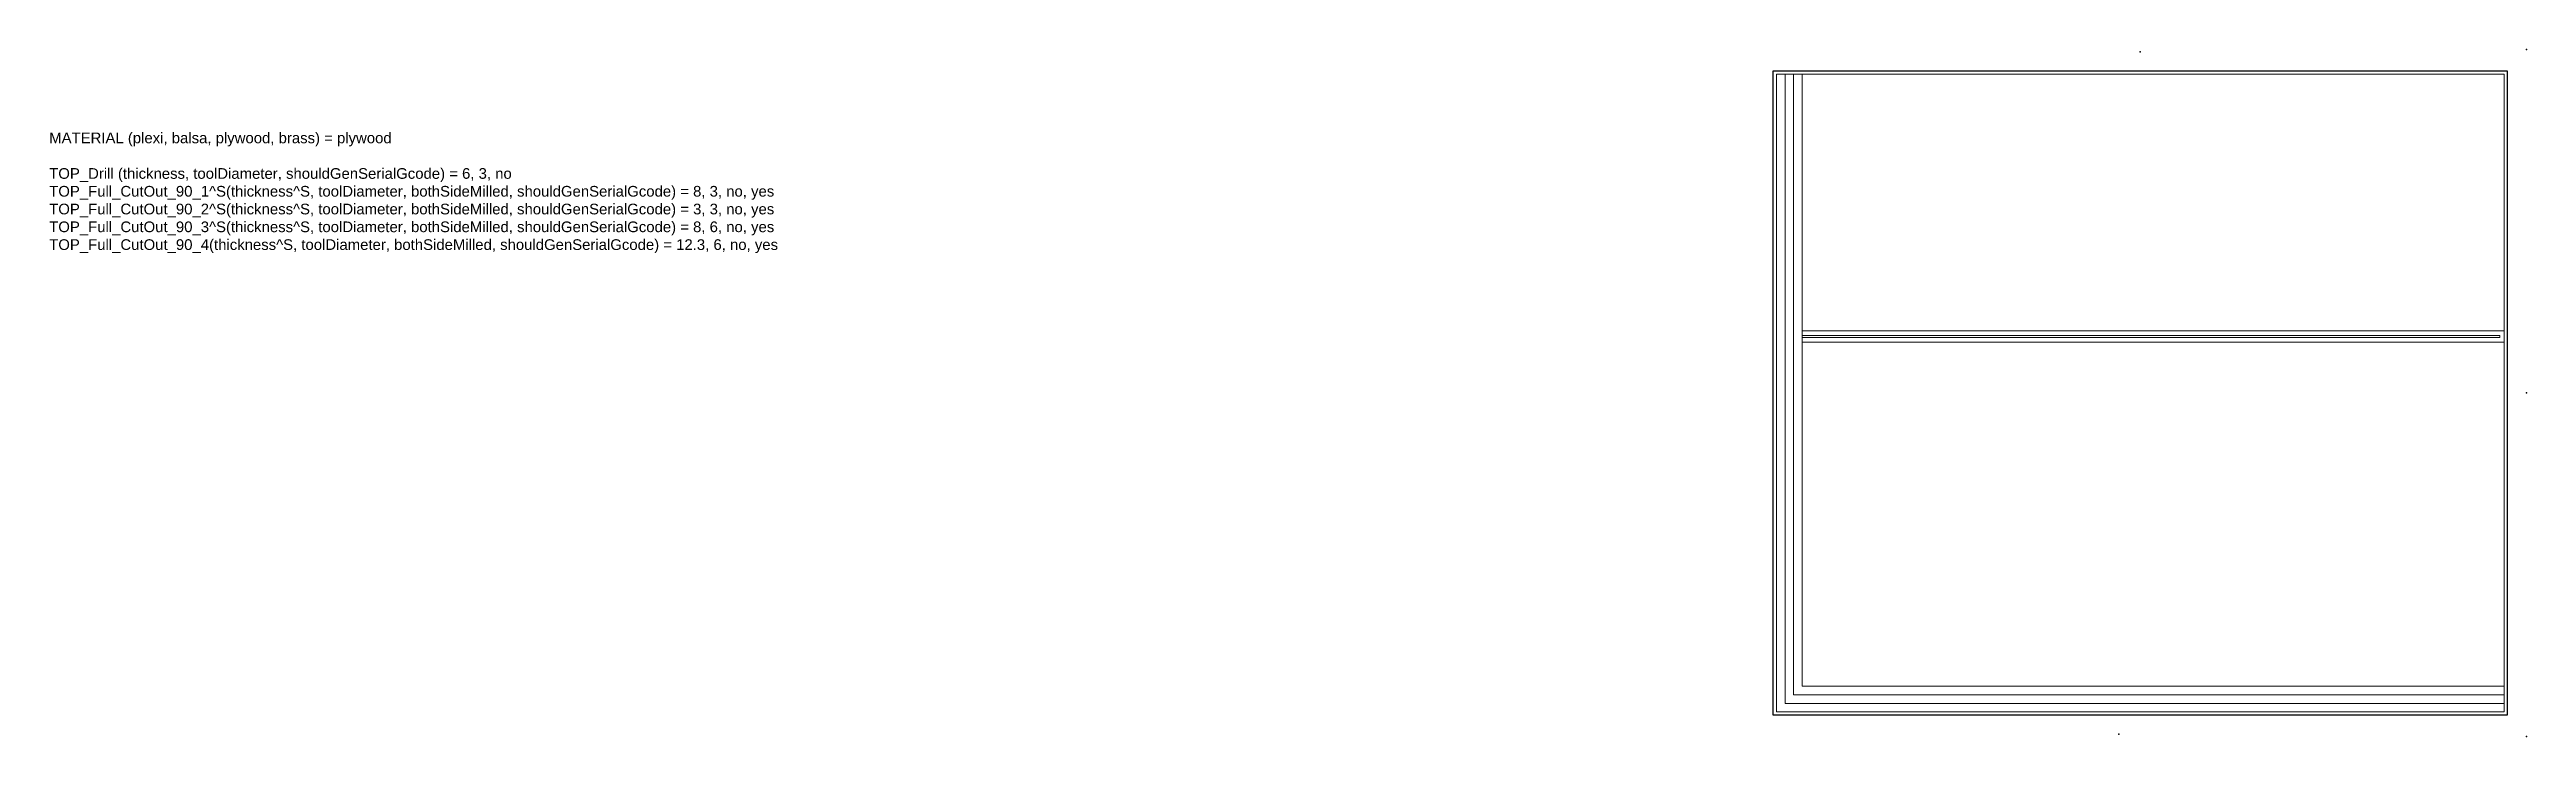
# Model space of a CAD drawing. Header units: millimetres. Extents: x -345 to 816, y 26 to 348.
import ezdxf

# ---------------------------------------------------------------- set-up
doc = ezdxf.new("R2010")
doc.units = ezdxf.units.MM
doc.layers.add('TOP_Drill', color=1, linetype='Continuous')
doc.layers.add('TOP_Full_CutOut_90_4', color=7, linetype='Continuous')
for name, color, linetype, lineweight in [('TOP_Full_CutOut_90_1', 7, 'Continuous', 18), ('TOP_Full_CutOut_90_2', 7, 'Continuous', 18), ('TOP_Full_CutOut_90_3', 7, 'Continuous', 18)]:
    doc.layers.add(name, color=color, linetype=linetype, lineweight=lineweight)
doc.styles.get("Standard").update_dxf_attribs({"font": 'txt.shx'})

msp = doc.modelspace()

# ---------------------------------------------------------------- linework, layer by layer
at = {"layer": 'TOP_Drill'}
for p in [(635.192621, 347.050126), (816.192621, 348.050126), (816.192621, 187.050126), (625.192621, 27.050126), (816.192621, 26.050126)]:
    msp.add_point(p, dxfattribs=at)
at = {"layer": 'TOP_Full_CutOut_90_1'}
msp.add_lwpolyline([(805.692621, 49.550126), (476.692621, 49.550126), (476.692621, 336.550126)], dxfattribs=at)
at = {"layer": 'TOP_Full_CutOut_90_2'}
msp.add_lwpolyline([(464.692621, 336.550126), (805.692621, 336.550126), (805.692621, 37.550126), (464.692621, 37.550126)], close=True, dxfattribs=at)
msp.add_lwpolyline([(476.692621, 216.150126), (805.692621, 216.150126), (805.692621, 210.950126), (476.692621, 210.950126), (476.692621, 213.050126), (803.692621, 213.050126), (803.692621, 214.050126), (476.692621, 214.050126)], dxfattribs=at)
at = {"layer": 'TOP_Full_CutOut_90_3'}
msp.add_lwpolyline([(468.692621, 41.550126), (468.692621, 336.550126), (472.692621, 336.550126), (472.692621, 45.550126), (805.692621, 45.550126), (805.692621, 41.550126), (468.692621, 41.550126)], dxfattribs=at)
at = {"layer": 'TOP_Full_CutOut_90_4'}
msp.add_lwpolyline([(463.192621, 338.050126), (807.192621, 338.050126), (807.192621, 36.050126), (463.192621, 36.050126)], close=True, dxfattribs=at)

# ---------------------------------------------------------------- texts
at = {"insert": (-344.904487, 309.122171), "char_height": 5, "width": 378.90625, "attachment_point": 1}
msp.add_mtext('{\\f@Arial Unicode MS|b0|i0|c238|p34;MATERIAL (plexi, balsa, plywood, brass) = plywood^J\\PTOP_Drill (thickness, toolDiameter, shouldGenSerialGcode) = 6, 3, no^JTOP_Full_CutOut_90_1^S(thickness^S, toolDiameter, bothSideMilled, shouldGenSerialGcode) = 8, 3, no, yes\\PTOP_Full_CutOut_90_2^S(thickness^S, toolDiameter, bothSideMilled, shouldGenSerialGcode) = 3, 3, no, yes\\PTOP_Full_CutOut_90_3^S(thickness^S, toolDiameter, bothSideMilled, shouldGenSerialGcode) = 8, 6, no, yes\\PTOP_Full_CutOut_90_4(thickness^S, toolDiameter, bothSideMilled, shouldGenSerialGcode) = 12.3, 6, no, yes\\P}', dxfattribs=at)

doc.saveas('drawing.dxf')
